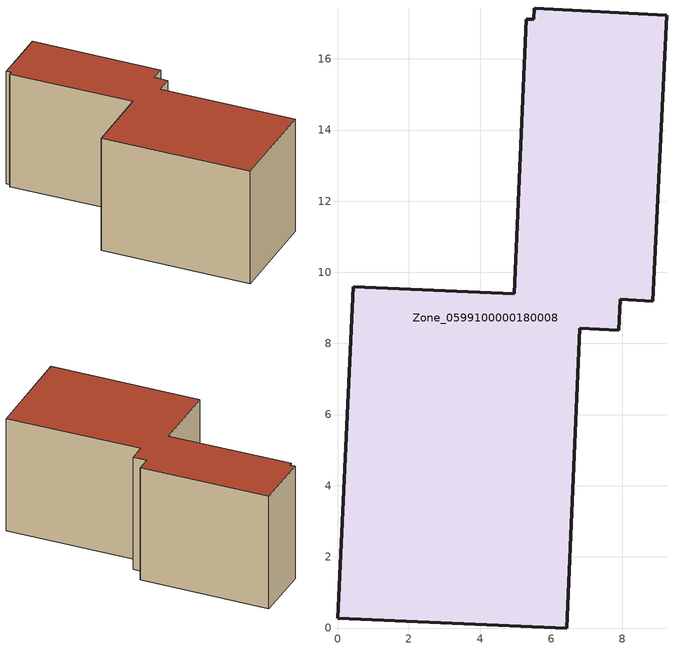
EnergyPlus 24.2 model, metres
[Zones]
Zone_0599100000180008
 floor ground (C_G): 5.52,17.12 5.53,17.43 9.25,17.23 8.86,9.19 7.94,9.24 7.9,8.37 6.8,8.43 6.44,0 0,0.28 0.44,9.6 4.96,9.4 5.3,17.11 z1.23
 wall outside (C_F): 0.44,9.6 0,0.28 6.44,0 6.8,8.43 7.9,8.37 7.94,9.24 8.86,9.19 9.25,17.23 5.53,17.43 5.52,17.12 5.3,17.11 4.96,9.4 0.44,9.6 z1.23:8.72
 roof outside (C_R): 5.53,17.43 5.52,17.12 5.3,17.11 4.96,9.4 0.44,9.6 0,0.28 6.44,0 6.8,8.43 7.9,8.37 7.94,9.24 8.86,9.19 9.25,17.23 z8.72
[BUILDING]
Pand.0599100000180008: North Axis=0; Terrain=City; Loads Convergence Tolerance Value=0.04; Temperature Convergence Tolerance Value=0.4; Solar Distribution=FullExterior; Maximum Number of Warmup Days=25; Minimum Number of Warmup Days=1
[Site:Location]
Rotterdam.The.Hague.AP_ZH_NLD Design_Conditions: Latitude=51.96; Longitude=4.45; Time Zone=1; Elevation=-4.5
[SITE:GROUNDTEMPERATURE:BUILDINGSURFACE]
18, 18, 18, 18, 18, 18, 18, 18, 18, 18, 18, 18
[MATERIAL] Thermal Absorptance=0.9; Solar Absorptance=0.7; Visible Absorptance=0.7
Name | Roughness | Thickness | Conductivity | Density | Specific Heat
G.TC.1965-1974 | MediumSmooth | 0.15 | 0.882353 | 540 | 1210
F.TC.1965-1974 | Rough | 0.3 | 0.697674 | 1920 | 840
R.TC.1965-1974 | MediumRough | 0.2 | 0.232558 | 1500 | 1000
[CONSTRUCTION]
C_G: G.TC.1965-1974
C_F: F.TC.1965-1974
C_R: R.TC.1965-1974
[ZONE]
Zone_0599100000180008: Type=1; Multiplier=1; Ceiling Height=Autocalculate; Volume=Autocalculate; Floor Area=autocalculate; Part of Total Floor Area=Yes
[ZONEINFILTRATION:DESIGNFLOWRATE]
Infil_Zone_0599100000180008: Zone or ZoneList or Space or SpaceList=Zone_0599100000180008; Schedule=AlwaysOn; Design Flow Rate Calculation Method=Flow/Area; Flow Rate per Floor Area=0.003; Constant Term Coefficient=1; Temperature Term Coefficient=0; Velocity Term Coefficient=0; Velocity Squared Term Coefficient=0
[HVACTEMPLATE:ZONE:IDEALLOADSAIRSYSTEM]
Zone_0599100000180008: Maximum Heating Supply Air Temperature=50; Minimum Cooling Supply Air Temperature=13; Maximum Heating Supply Air Humidity Ratio=0.0156; Minimum Cooling Supply Air Humidity Ratio=0.0077; Heating Limit=NoLimit; Cooling Limit=NoLimit; Dehumidification Control Type=ConstantSensibleHeatRatio; Cooling Sensible Heat Ratio=0.7; Dehumidification Setpoint=60; Humidification Control Type=None; Humidification Setpoint=30; Outdoor Air Method=None; Outdoor Air Flow Rate per Person=0.00944; Outdoor Air Flow Rate per Zone Floor Area=0; Outdoor Air Flow Rate per Zone=0; Demand Controlled Ventilation Type=None; Outdoor Air Economizer Type=NoEconomizer; Heat Recovery Type=None; Sensible Heat Recovery Effectiveness=0.7; Latent Heat Recovery Effectiveness=0.65
[ZONECONTROL:THERMOSTAT]
ThermostatControl_Zone_0599100000180008: Zone or ZoneList=Zone_0599100000180008; Control Type Schedule=DualSetpointControlType; Control 1=Thermostat_Zone_0599100000180008; Temperature Difference Between Cutout And Setpoint=0
[THERMOSTATSETPOINT:DUALSETPOINT]
Thermostat_Zone_0599100000180008: Heating Setpoint Temperature Schedule=HeatingSetpoint_Zone_0599100000180008; Cooling Setpoint Temperature Schedule=CoolingSetpoint_Zone_0599100000180008
[SCHEDULE:COMPACT]
HeatingSetpoint_Zone_0599100000180008: Through: 12/31, For: AllDays, Until: 24:00, 21
CoolingSetpoint_Zone_0599100000180008: Through: 12/31, For: AllDays, Until: 24:00, 24
DualSetpointControlType: Through: 12/31, For: AllDays, Until: 24:00, 4
AlwaysOn: Through: 12/31, For: AllDays, Until: 24:00, 1
